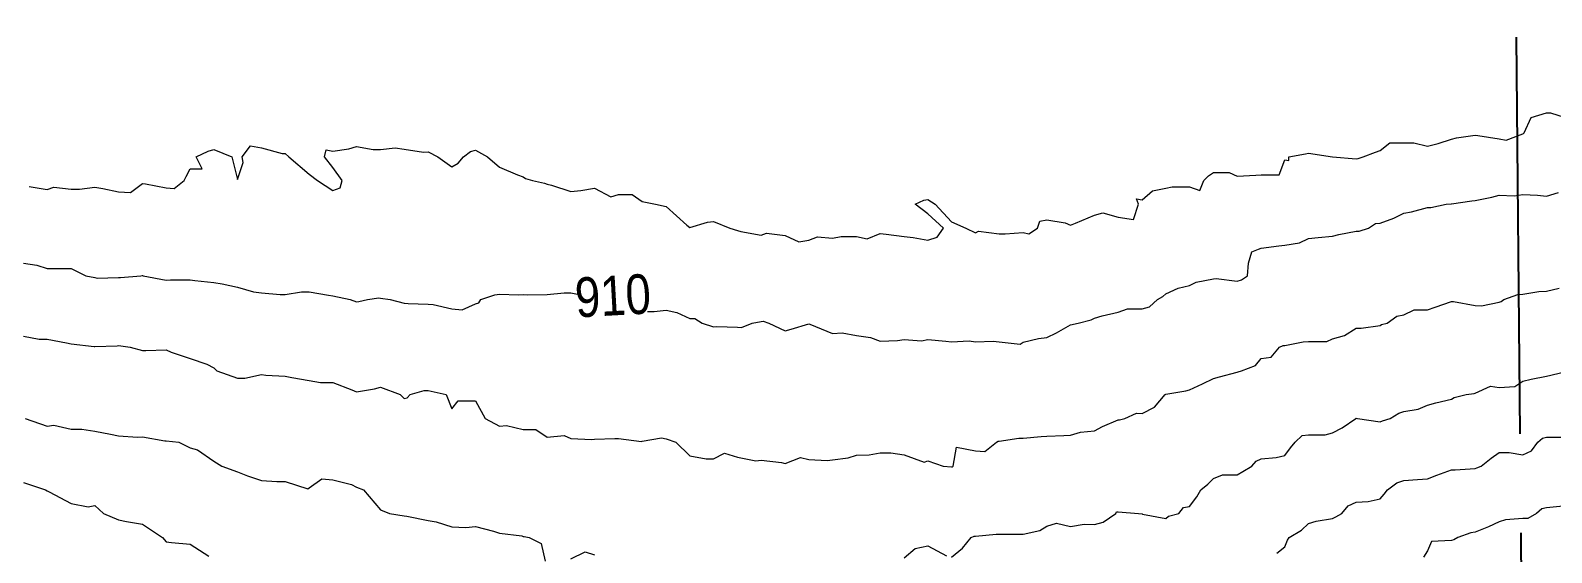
# Model space of a CAD drawing. Extents: x 537850 to 541798, y 6045627 to 6050132.
# Drawn here: x 540507.2 to 540698.9, y 6047101.1 to 6047166.9 of the extents above; entities that cross this region are included whole.
import ezdxf

# ---------------------------------------------------------------- set-up
doc = ezdxf.new("R2010")
doc.units = 0
doc.header["$LTSCALE"] = 5
doc.linetypes.add('DASHED2', pattern=[9.525, 6.35, -3.175])
doc.linetypes.add('foc-UNSURVEYED', pattern=[12.5, 10, -2.5])
doc.layers.add('Contour_Line_Intermediate', color=7, linetype='DASHED2', true_color=0xd9d9d9)
doc.layers.add('Contour_Line_Major', color=7, linetype='Continuous', true_color=0x6b6b6b)
doc.layers.add('L-USEC', color=7, linetype='foc-UNSURVEYED')
doc.styles.get("Standard").update_dxf_attribs({"font": 'ARIALN.TTF'})

msp = doc.modelspace()

# ---------------------------------------------------------------- linework, layer by layer
at = {"layer": 'Contour_Line_Intermediate', "linetype": 'Continuous', "lineweight": 13, "flags": 128}
for points, elevation in [([(540507.039, 6047147.277), (540509.301, 6047146.882), (540510.15, 6047147.165), (540512.301, 6047146.926), (540513.389, 6047146.926), (540515.3, 6047147.165), (540516.312, 6047147.003), (540518.3, 6047146.586), (540519.818, 6047146.497), (540521.3, 6047147.65), (540521.707, 6047147.608), (540524.3, 6047147.108), (540525.308, 6047147.007), (540526.568, 6047148.015), (540526.812, 6047148.503), (540527.3, 6047149.48), (540528.834, 6047149.48), (540528.066, 6047151.015), (540529.603, 6047151.711), (540530.3, 6047151.924), (540532.571, 6047151.015), (540533.3, 6047148.152), (540534.016, 6047150.298), (540533.872, 6047151.015), (540534.912, 6047152.402), (540536.299, 6047152.143), (540538.895, 6047151.419), (540539.299, 6047151.419), (540539.755, 6047151.015), (540542.299, 6047148.828), (540543.384, 6047148.015), (540545.299, 6047146.738), (540546.206, 6047147.107), (540546.488, 6047148.015), (540545.299, 6047149.657), (540544.243, 6047151.015), (540544.449, 6047151.865), (540545.299, 6047151.736), (540547.321, 6047151.993), (540548.299, 6047152.308), (540550.376, 6047151.938), (540551.299, 6047151.938), (540553.172, 6047152.141), (540554.299, 6047151.957), (540556.708, 6047151.606), (540557.298, 6047151.636), (540558.532, 6047151.015), (540560.298, 6047149.753), (540561.101, 6047150.212), (540561.77, 6047151.015), (540562.64, 6047151.673), (540563.298, 6047151.854), (540564.802, 6047151.015), (540566.298, 6047149.711), (540568.579, 6047148.733), (540569.298, 6047148.494), (540569.572, 6047148.289), (540570.456, 6047148.015), (540571.982, 6047147.699), (540572.298, 6047147.558), (540572.869, 6047147.444), (540575.298, 6047146.635), (540576.571, 6047146.741), (540578.297, 6047147.055), (540580.334, 6047145.978), (540581.297, 6047146.265), (540583.047, 6047146.265), (540584.297, 6047145.372), (540585.963, 6047145.015), (540587.297, 6047144.732), (540589.929, 6047142.383), (540590.297, 6047142.073), (540592.542, 6047142.769), (540593.297, 6047142.834), (540595.345, 6047142.015), (540596.297, 6047141.719), (540596.741, 6047141.571), (540599.296, 6047141.145), (540599.949, 6047141.363), (540602.296, 6047141.102), (540604.033, 6047140.279), (540605.296, 6047140.511), (540606.39, 6047140.921), (540608.296, 6047140.762), (540609.37, 6047140.941), (540611.296, 6047140.941), (540612.635, 6047140.676), (540614.296, 6047141.347), (540615.059, 6047141.251), (540617.296, 6047140.972), (540618.461, 6047140.85), (540620.295, 6047140.476), (540621.45, 6047140.86), (540622.275, 6047142.015), (540620.295, 6047143.807), (540618.71, 6047145.015), (540619.773, 6047145.537), (540620.295, 6047145.638), (540621.23, 6047145.015), (540623.295, 6047142.786), (540625.08, 6047142.015), (540626.295, 6047141.408), (540626.693, 6047141.617), (540629.295, 6047141.283), (540630.027, 6047141.283), (540632.295, 6047141.458), (540633.019, 6047141.291), (540634.106, 6047142.015), (540634.427, 6047142.882), (540635.295, 6047143.076), (540637.616, 6047142.693), (540638.295, 6047142.372), (540638.911, 6047142.632), (540641.294, 6047143.637), (540642.369, 6047143.941), (540644.294, 6047143.398), (540646.214, 6047143.096), (540646.859, 6047145.015), (540646.598, 6047145.711), (540647.294, 6047145.595), (540648.614, 6047146.695), (540650.294, 6047147.068), (540651.078, 6047147.231), (540653.294, 6047147.204), (540654.569, 6047146.74), (540655.078, 6047148.015), (540655.686, 6047148.623), (540656.294, 6047149.027), (540658.281, 6047149.027), (540659.294, 6047148.567), (540661.616, 6047148.692), (540662.293, 6047148.729), (540664.579, 6047148.729), (540665.293, 6047150.633), (540665.775, 6047150.533), (540665.775, 6047151.015), (540667.911, 6047151.396), (540668.293, 6047151.444), (540671.279, 6047151.015), (540671.293, 6047151.006), (540671.295, 6047151.012), (540674.293, 6047150.763), (540674.535, 6047150.772), (540675.165, 6047151.015), (540676.698, 6047151.609), (540677.293, 6047151.816), (540678.541, 6047152.766), (540680.293, 6047152.766), (540681.541, 6047152.766), (540683.292, 6047152.353), (540684.638, 6047152.669), (540686.292, 6047153.238), (540686.91, 6047153.396), (540689.292, 6047153.729), (540689.62, 6047153.686), (540692.292, 6047153.268), (540693.203, 6047153.103), (540695.292, 6047153.896), (540695.362, 6047153.944), (540695.465, 6047154.015), (540696.335, 6047155.971), (540698.292, 6047156.559), (540698.763, 6047156.543), (540701.292, 6047155.76)], 910.956), ([(540506.301, 6047128.395), (540508.292, 6047128.024), (540509.301, 6047128.025), (540511.75, 6047127.566), (540512.301, 6047127.437), (540515.222, 6047127.094), (540515.3, 6047127.089), (540518.125, 6047127.191), (540518.3, 6047127.209), (540519.757, 6047127.016), (540521.3, 6047126.575), (540521.73, 6047126.586), (540524.3, 6047126.652), (540524.936, 6047126.38), (540527.3, 6047125.592), (540529.436, 6047124.879), (540530.3, 6047124.399), (540530.664, 6047124.016), (540533.3, 6047123.092), (540534.223, 6047123.092), (540536.299, 6047123.564), (540536.852, 6047123.464), (540539.299, 6047123.335), (540540.13, 6047123.185), (540542.299, 6047122.795), (540543.75, 6047122.566), (540545.299, 6047122.566), (540547.68, 6047121.635), (540548.299, 6047121.371), (540550.547, 6047121.768), (540551.299, 6047121.956), (540553.804, 6047121.016), (540554.299, 6047120.538), (540554.686, 6047120.628), (540555.033, 6047121.016), (540556.791, 6047121.523), (540557.298, 6047121.554), (540559.584, 6047121.016), (540560.298, 6047119.243), (540561.089, 6047120.225), (540563.298, 6047120.225), (540564.514, 6047118.016), (540566.298, 6047117.041), (540567.198, 6047117.116), (540569.298, 6047116.622), (540570.901, 6047116.62), (540572.298, 6047115.639), (540574.459, 6047115.855), (540575.298, 6047115.502), (540577.952, 6047115.362), (540578.297, 6047115.405), (540580.847, 6047115.467), (540581.297, 6047115.508), (540584.191, 6047115.123), (540584.297, 6047115.142), (540586.729, 6047115.584), (540587.297, 6047115.426), (540588.544, 6047115.016), (540590.297, 6047113.288), (540592.372, 6047112.941), (540593.297, 6047112.941), (540594.684, 6047113.629), (540596.297, 6047113.113), (540598.623, 6047112.69), (540599.296, 6047112.774), (540601.86, 6047112.453), (540602.296, 6047112.322), (540604.23, 6047113.083), (540605.296, 6047112.842), (540607.598, 6047112.714), (540608.296, 6047112.807), (540610.245, 6047113.067), (540611.296, 6047113.39), (540612.9, 6047113.413), (540614.296, 6047113.69), (540615.623, 6047113.69), (540617.296, 6047113.432), (540619.825, 6047112.487), (540620.295, 6047112.654), (540622.21, 6047112.017), (540623.295, 6047111.935), (540623.379, 6047111.932), (540623.493, 6047112.017), (540623.924, 6047114.388), (540626.295, 6047113.943), (540627.482, 6047113.829), (540628.952, 6047115.016), (540629.168, 6047115.143), (540629.295, 6047115.14), (540631.761, 6047115.55), (540632.295, 6047115.526), (540634.577, 6047115.734), (540635.295, 6047115.765), (540637.456, 6047115.855), (540638.295, 6047115.89), (540639.55, 6047116.272), (540641.294, 6047116.466), (540642.321, 6047116.99), (540644.294, 6047117.839), (540644.471, 6047117.839), (540645.134, 6047118.016), (540646.61, 6047118.701), (540647.294, 6047118.651), (540648.857, 6047119.454), (540650.224, 6047121.016), (540650.256, 6047121.055), (540650.294, 6047121.064), (540652.799, 6047121.511), (540653.294, 6047121.639), (540654.915, 6047122.395), (540656.294, 6047123.039), (540657.065, 6047123.245), (540659.294, 6047123.838), (540659.426, 6047123.883), (540659.822, 6047124.016), (540661.602, 6047124.707), (540662.293, 6047125.575), (540663.574, 6047125.735), (540664.599, 6047127.016), (540665.099, 6047127.21), (540665.293, 6047127.21), (540667.621, 6047127.687), (540668.293, 6047127.703), (540670.605, 6047127.703), (540671.293, 6047128.046), (540672.827, 6047128.482), (540674.293, 6047129.409), (540674.914, 6047129.394), (540677.293, 6047129.733), (540677.466, 6047129.843), (540678.184, 6047130.016), (540679.389, 6047130.919), (540680.293, 6047131.07), (540681.59, 6047131.719), (540683.292, 6047131.719), (540684.259, 6047132.048), (540686.292, 6047132.742), (540686.566, 6047132.742), (540689.292, 6047132.246), (540690.076, 6047132.232), (540692.292, 6047132.673), (540692.549, 6047132.758), (540692.909, 6047133.016), (540694.658, 6047133.649), (540695.292, 6047133.685), (540697.287, 6047134.021), (540698.292, 6047134.071), (540699.875, 6047134.432)], 908.956), ([(540623.295, 6047100.541), (540624.671, 6047101.642), (540625.771, 6047103.017), (540626.14, 6047103.173), (540626.295, 6047103.182), (540628.898, 6047103.414), (540629.295, 6047103.437), (540631.875, 6047103.437), (540632.295, 6047103.413), (540634.409, 6047103.902), (540635.295, 6047104.436), (540636.509, 6047104.802), (540638.295, 6047104.399), (540639.978, 6047104.701), (540641.294, 6047104.625), (540642.377, 6047104.934), (540644.008, 6047106.017), (540644.08, 6047106.231), (540644.294, 6047106.229), (540646.845, 6047106.017), (540647.294, 6047105.974), (540647.348, 6047105.963), (540650.294, 6047105.395), (540650.625, 6047105.686), (540651.918, 6047106.017), (540652.51, 6047106.801), (540653.294, 6047106.928), (540654.189, 6047108.121), (540654.686, 6047109.017), (540655.573, 6047109.737), (540656.294, 6047110.452), (540657.414, 6047110.896), (540659.294, 6047110.896), (540659.984, 6047111.326), (540661.121, 6047112.017), (540661.685, 6047112.625), (540662.293, 6047112.937), (540664.2, 6047113.11), (540665.293, 6047113.328), (540666.003, 6047114.307), (540666.613, 6047115.016), (540667.46, 6047115.85), (540668.293, 6047115.951), (540670.359, 6047115.951), (540671.293, 6047116.21), (540672.497, 6047116.812), (540674.249, 6047118.016), (540674.265, 6047118.044), (540674.293, 6047118.063), (540674.471, 6047118.016), (540677.293, 6047117.59), (540677.588, 6047117.721), (540678.571, 6047118.016), (540679.642, 6047118.667), (540680.293, 6047118.886), (540682.116, 6047119.193), (540683.292, 6047119.669), (540684.339, 6047119.969), (540686.292, 6047120.465), (540686.639, 6047120.67), (540688.157, 6047121.016), (540689.144, 6047121.164), (540689.292, 6047121.205), (540691.229, 6047122.079), (540692.292, 6047121.911), (540694.269, 6047122.039), (540695.292, 6047122.704), (540696.342, 6047122.966), (540698.292, 6047123.338), (540698.818, 6047123.49), (540701.102, 6047124.016)], 907.956), ([(540506.536, 6047118.016), (540509.301, 6047117.062), (540510.136, 6047117.181), (540512.301, 6047116.666), (540513.651, 6047116.666), (540515.3, 6047116.402), (540517.288, 6047116.028), (540518.3, 6047115.838), (540520.668, 6047115.649), (540521.3, 6047115.677), (540524.126, 6047115.191), (540524.3, 6047115.184), (540525.887, 6047115.016), (540527.3, 6047114.309), (540528.243, 6047114.073), (540530.3, 6047112.634), (540531.301, 6047112.017), (540533.3, 6047111.289), (540534.541, 6047110.775), (540536.299, 6047110.186), (540538.261, 6047110.055), (540539.299, 6047110.055), (540542.156, 6047109.16), (540542.299, 6047109.259), (540543.915, 6047110.401), (540545.299, 6047110.271), (540547.636, 6047109.68), (540548.299, 6047109.336), (540549.179, 6047109.017), (540551.299, 6047106.473), (540552.439, 6047106.017), (540554.299, 6047105.735), (540554.624, 6047105.691), (540557.298, 6047105.132), (540558.325, 6047104.99), (540560.298, 6047104.347), (540562.064, 6047104.251), (540563.298, 6047104.412), (540565.53, 6047103.785), (540566.298, 6047103.555), (540569.115, 6047103.2), (540569.298, 6047103.151), (540569.395, 6047103.114), (540570.029, 6047103.017), (540571.547, 6047102.267), (540572.08, 6047100.017)], 907.956), ([(540664.3, 6047101.01), (540665.293, 6047101.837), (540665.637, 6047102.673), (540665.855, 6047103.017), (540667.381, 6047103.93), (540668.293, 6047104.764), (540669.227, 6047105.083), (540671.293, 6047105.384), (540671.719, 6047105.591), (540672.477, 6047106.017), (540673.294, 6047107.015), (540674.293, 6047107.443), (540675.787, 6047107.523), (540677.293, 6047107.868), (540677.823, 6047108.486), (540678.212, 6047109.017), (540679.425, 6047109.885), (540680.293, 6047110.174), (540682.007, 6047110.302), (540683.292, 6047110.397), (540684.437, 6047110.872), (540686.292, 6047111.516), (540686.775, 6047111.534), (540689.292, 6047111.718), (540689.512, 6047111.797), (540690.018, 6047112.017), (540691.317, 6047112.992), (540692.292, 6047113.723), (540693.585, 6047113.723), (540695.292, 6047113.439), (540696.384, 6047113.924), (540697.185, 6047115.016), (540697.773, 6047115.535), (540698.292, 6047115.655), (540700.672, 6047115.636)], 906.956), ([(540506.301, 6047109.93), (540509.073, 6047109.017), (540509.301, 6047108.887), (540509.541, 6047108.776), (540512.301, 6047107.305), (540514.441, 6047106.877), (540515.3, 6047107.049), (540516.399, 6047106.017), (540518.3, 6047105.243), (540519.287, 6047105.03), (540521.3, 6047104.665), (540523.846, 6047103.017), (540524.3, 6047102.476), (540524.949, 6047102.368), (540527.3, 6047102.155), (540529.67, 6047100.646)], 906.956), ([(540700.372, 6047106.937), (540698.292, 6047106.76), (540697.68, 6047106.629), (540696.991, 6047106.017), (540695.917, 6047105.391), (540695.292, 6047105.419), (540693.084, 6047105.225), (540692.292, 6047104.971), (540690.966, 6047104.343), (540689.292, 6047103.682), (540688.714, 6047103.595), (540687.098, 6047103.017), (540686.594, 6047102.715), (540686.292, 6047102.645), (540683.79, 6047102.519), (540683.292, 6047101.319), (540682.772, 6047100.538)], 905.957), ([(540575.298, 6047100.306), (540577.104, 6047101.21), (540578.297, 6047100.813)], 907.956), ([(540617.296, 6047100.444), (540618.697, 6047101.616), (540620.295, 6047101.974), (540622.641, 6047100.672)], 907.956)]:
    msp.add_lwpolyline(points, dxfattribs=dict(at, elevation=elevation))
at = {"layer": 'Contour_Line_Major', "linetype": 'Continuous', "lineweight": 15, "elevation": 909.956, "flags": 128}
msp.add_lwpolyline([(540506.301, 6047137.596), (540507.984, 6047137.332), (540509.301, 6047136.94), (540511.376, 6047136.94), (540512.301, 6047136.94), (540514.15, 6047136.015), (540515.3, 6047135.783), (540515.598, 6047135.718), (540518.3, 6047135.771), (540518.516, 6047135.8), (540521.08, 6047136.015), (540521.264, 6047136.052), (540521.3, 6047136.049), (540521.392, 6047136.015), (540524.3, 6047135.45), (540524.823, 6047135.493), (540527.3, 6047135.493), (540527.889, 6047135.427), (540530.3, 6047135.155), (540531.338, 6047134.977), (540533.3, 6047134.577), (540535.32, 6047133.995), (540536.299, 6047133.865), (540538.657, 6047133.658), (540539.299, 6047133.658), (540541.332, 6047133.983), (540542.299, 6047133.961), (540544.752, 6047133.562), (540545.299, 6047133.456), (540547.498, 6047133.016), (540548.299, 6047132.7), (540548.572, 6047132.742), (540549.666, 6047133.016), (540551.104, 6047133.21), (540551.299, 6047133.196), (540552.524, 6047133.016), (540554.299, 6047132.543), (540554.792, 6047132.523), (540557.298, 6047132.421), (540557.936, 6047132.378), (540560.298, 6047131.853), (540561.606, 6047131.708), (540563.298, 6047132.477), (540563.699, 6047132.614), (540563.974, 6047133.016), (540565.715, 6047133.598), (540566.298, 6047133.675), (540568.717, 6047133.597), (540569.298, 6047133.638), (540569.87, 6047133.587), (540572.298, 6047133.653), (540574.453, 6047133.86), (540575.298, 6047133.86), (540578.007, 6047133.306), (540578.297, 6047133.342), (540580.83, 6047133.483), (540581.297, 6047133.49), (540582.293, 6047133.016), (540583.152, 6047131.87), (540584.297, 6047131.512), (540585.794, 6047131.512), (540587.297, 6047131.679), (540588.665, 6047131.383), (540590.297, 6047130.633), (540590.915, 6047130.633), (540591.841, 6047130.016), (540593.297, 6047129.578), (540593.69, 6047129.622), (540596.297, 6047129.53), (540596.828, 6047129.484), (540598.157, 6047130.016), (540599.296, 6047130.26), (540599.559, 6047130.279), (540600.273, 6047130.016), (540602.296, 6047129.071), (540603.055, 6047129.257), (540605.296, 6047129.929), (540605.416, 6047129.895), (540608.296, 6047128.734), (540609.508, 6047128.804), (540611.296, 6047128.484), (540613.088, 6047128.223), (540614.296, 6047127.766), (540616.475, 6047127.837), (540617.296, 6047127.99), (540619.498, 6047127.813), (540620.295, 6047127.976), (540622.556, 6047127.755), (540623.295, 6047127.683), (540625.52, 6047127.791), (540626.295, 6047127.696), (540628.55, 6047127.761), (540629.295, 6047127.655), (540631.925, 6047127.386), (540632.295, 6047127.613), (540634.224, 6047128.087), (540635.295, 6047128.204), (540636.503, 6047128.807), (540638.295, 6047129.799), (540639.253, 6047130.016), (540640.865, 6047130.445), (540641.294, 6047130.644), (540642.249, 6047130.971), (540644.294, 6047131.426), (540645.46, 6047131.85), (540647.294, 6047131.85), (540648.214, 6047132.095), (540649.237, 6047133.016), (540649.903, 6047133.407), (540650.294, 6047133.73), (540651.866, 6047134.444), (540653.294, 6047134.764), (540654.125, 6047135.184), (540656.294, 6047135.622), (540656.651, 6047135.658), (540659.294, 6047135.338), (540659.821, 6047135.488), (540660.606, 6047136.015), (540660.729, 6047137.58), (540661.127, 6047139.015), (540661.969, 6047139.34), (540662.293, 6047139.5), (540664.549, 6047139.76), (540665.293, 6047139.879), (540667.131, 6047140.177), (540668.293, 6047140.703), (540669.486, 6047140.823), (540671.293, 6047141.003), (540672.103, 6047141.205), (540674.293, 6047141.623), (540674.678, 6047141.63), (540675.816, 6047142.015), (540676.709, 6047142.599), (540677.293, 6047142.62), (540679.03, 6047143.277), (540680.293, 6047143.898), (540681.252, 6047144.055), (540683.292, 6047144.601), (540683.674, 6047144.633), (540685.631, 6047145.015), (540686.242, 6047145.065), (540686.292, 6047145.065), (540688.848, 6047145.459), (540689.292, 6047145.508), (540691.394, 6047145.913), (540692.292, 6047146.172), (540694.212, 6047146.095), (540695.292, 6047146.25), (540697.145, 6047146.162), (540698.292, 6047146.057), (540699.793, 6047146.514)], dxfattribs=at)
at = {"layer": 'L-USEC'}
msp.add_line((540690.542, 6047603.553), (540697.744, 6046799.336), dxfattribs=at)

# ---------------------------------------------------------------- next in the draw order: texts
at = {"layer": 'Contour_Line_Major', "color": 251, "linetype": 'Continuous', "lineweight": -3, "true_color": 0x6b6b6b, "insert": (540580.6, 6047133.47, 909.956), "char_height": 4.99976, "width": 6.61278, "attachment_point": 5, "rotation": 3.18743, "bg_fill": 3, "box_fill_scale": 1.181818, "bg_fill_color": 256, "bg_fill_true_color": 13158600, "bg_fill_transparency": 0}
msp.add_mtext('{\\C256;910}', dxfattribs=at)

doc.saveas('drawing.dxf')
